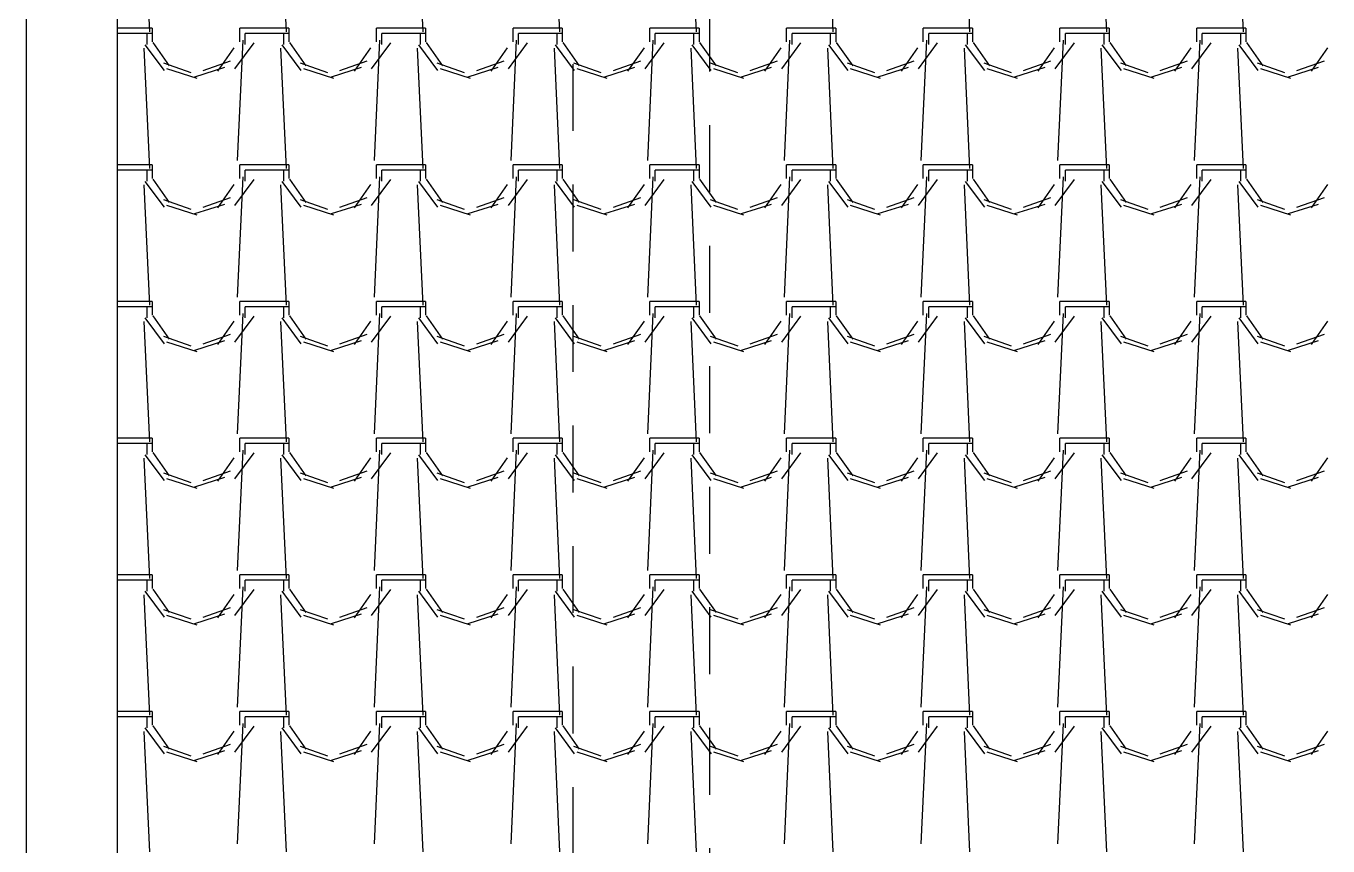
# Model space of a CAD drawing. Header units: millimetres. Extents: x 3923 to 4007, y 744 to 863.
# Drawn here: x 3930.972 to 3933.402, y 843.7 to 845.231 of the extents above; entities that cross this region are included whole.
import ezdxf

# ---------------------------------------------------------------- set-up
doc = ezdxf.new("R2010")
doc.units = ezdxf.units.MM
doc.linetypes.add('HIDDEN2', pattern=[0.1875, 0.125, -0.0625])
doc.layers.add('-HIDRO', color=8, linetype='Continuous')

msp = doc.modelspace()

# ---------------------------------------------------------------- linework, layer by layer
at = {"layer": '-HIDRO'}
for p, q in [((3930.9722, 855.7515), (3930.9722, 834.9143)), ((3931.1423, 854.5608), (3931.1423, 835.0844))]:
    msp.add_line(p, q, dxfattribs=at)
at = {"layer": '-HIDRO', "linetype": 'HIDDEN2'}
for p, q in [((3931.9928, 853.7103), (3931.9928, 835.9349)), ((3932.2479, 846.396), (3932.2479, 836.19))]:
    msp.add_line(p, q, dxfattribs=at)
at = {"layer": '-HIDRO', "linetype": 'Continuous'}
for p, q in [((3931.1921, 845.445), (3931.2023, 845.2204)), ((3931.4472, 845.445), (3931.4574, 845.2204)), ((3931.7024, 845.445), (3931.7126, 845.2204)), ((3931.9575, 845.445), (3931.9677, 845.2204)), ((3932.2127, 845.445), (3932.2229, 845.2204)), ((3932.4678, 845.445), (3932.478, 845.2205)), ((3932.723, 845.445), (3932.7332, 845.2205)), ((3932.9781, 845.445), (3932.9883, 845.2205)), ((3933.2333, 845.445), (3933.2435, 845.2205)), ((3931.1974, 845.2272), (3931.1423, 845.2272)), ((3931.2076, 845.2272), (3931.1974, 845.2272)), ((3931.2076, 845.2272), (3931.2076, 845.2017)), ((3931.4525, 845.2272), (3931.3709, 845.2272)), ((3931.3709, 845.2017), (3931.3709, 845.2272)), ((3931.4627, 845.2272), (3931.4525, 845.2272)), ((3931.4627, 845.2272), (3931.4627, 845.2017)), ((3931.7077, 845.2272), (3931.626, 845.2272)), ((3931.626, 845.2017), (3931.626, 845.2272)), ((3931.7179, 845.2272), (3931.7077, 845.2272)), ((3931.7179, 845.2272), (3931.7179, 845.2017)), ((3931.9628, 845.2272), (3931.8812, 845.2272)), ((3931.8812, 845.2017), (3931.8812, 845.2272)), ((3931.973, 845.2272), (3931.9628, 845.2272)), ((3931.973, 845.2272), (3931.973, 845.2017)), ((3932.218, 845.2272), (3932.1363, 845.2272)), ((3932.1363, 845.2017), (3932.1363, 845.2272)), ((3932.2282, 845.2272), (3932.218, 845.2272)), ((3932.2282, 845.2272), (3932.2282, 845.2017)), ((3932.4731, 845.2272), (3932.3915, 845.2272)), ((3932.3915, 845.2017), (3932.3915, 845.2272)), ((3932.4833, 845.2272), (3932.4731, 845.2272)), ((3932.4833, 845.2272), (3932.4833, 845.2017)), ((3932.7283, 845.2272), (3932.6466, 845.2272)), ((3932.6466, 845.2017), (3932.6466, 845.2272)), ((3932.7385, 845.2272), (3932.7283, 845.2272)), ((3932.7385, 845.2272), (3932.7385, 845.2017)), ((3932.9834, 845.2272), (3932.9018, 845.2272)), ((3932.9018, 845.2017), (3932.9018, 845.2272)), ((3932.9936, 845.2272), (3932.9834, 845.2272)), ((3932.9936, 845.2272), (3932.9936, 845.2017)), ((3933.2386, 845.2272), (3933.1569, 845.2272)), ((3933.1569, 845.2017), (3933.1569, 845.2272)), ((3933.2488, 845.2272), (3933.2386, 845.2272)), ((3933.2488, 845.2272), (3933.2488, 845.2017)), ((3931.1974, 845.217), (3931.1423, 845.217)), ((3931.1423, 845.1993), (3931.1426, 845.1998)), ((3931.1974, 845.217), (3931.1974, 845.1966)), ((3931.2076, 845.217), (3931.1974, 845.217)), ((3931.2086, 845.2003), (3931.2393, 845.1569)), ((3931.3621, 845.1513), (3931.3978, 845.1998)), ((3931.3766, 845.2046), (3931.3664, 844.9801)), ((3931.4525, 845.217), (3931.3811, 845.217)), ((3931.3811, 845.1966), (3931.3811, 845.217)), ((3931.4525, 845.217), (3931.4525, 845.1966)), ((3931.4627, 845.217), (3931.4525, 845.217)), ((3931.4638, 845.2003), (3931.4944, 845.1569)), ((3931.6172, 845.1513), (3931.6529, 845.1998)), ((3931.6318, 845.2046), (3931.6216, 844.9801)), ((3931.7077, 845.217), (3931.6362, 845.217)), ((3931.6362, 845.1966), (3931.6362, 845.217)), ((3931.7077, 845.217), (3931.7077, 845.1966)), ((3931.7179, 845.217), (3931.7077, 845.217)), ((3931.7189, 845.2003), (3931.7496, 845.1569)), ((3931.8723, 845.1513), (3931.9081, 845.1998)), ((3931.8869, 845.2046), (3931.8767, 844.9801)), ((3931.9628, 845.217), (3931.8914, 845.217)), ((3931.8914, 845.1966), (3931.8914, 845.217)), ((3931.9628, 845.217), (3931.9628, 845.1966)), ((3931.973, 845.217), (3931.9628, 845.217)), ((3931.9741, 845.2003), (3932.0047, 845.1569)), ((3932.1275, 845.1513), (3932.1632, 845.1998)), ((3932.1421, 845.2046), (3932.1319, 844.9801)), ((3932.218, 845.217), (3932.1465, 845.217)), ((3932.1465, 845.1966), (3932.1465, 845.217)), ((3932.218, 845.217), (3932.218, 845.1966)), ((3932.2282, 845.217), (3932.218, 845.217)), ((3932.2292, 845.2003), (3932.2599, 845.1569)), ((3932.3826, 845.1513), (3932.4184, 845.1998)), ((3932.3972, 845.2046), (3932.387, 844.9801)), ((3932.4731, 845.217), (3932.4017, 845.217)), ((3932.4017, 845.1966), (3932.4017, 845.217)), ((3932.4731, 845.217), (3932.4731, 845.1966)), ((3932.4833, 845.217), (3932.4731, 845.217)), ((3932.4844, 845.2003), (3932.515, 845.1569)), ((3932.6378, 845.1513), (3932.6735, 845.1998)), ((3932.6524, 845.2046), (3932.6422, 844.9801)), ((3932.7283, 845.217), (3932.6568, 845.217)), ((3932.6568, 845.1966), (3932.6568, 845.217)), ((3932.7283, 845.217), (3932.7283, 845.1966)), ((3932.7385, 845.217), (3932.7283, 845.217)), ((3932.7395, 845.2003), (3932.7702, 845.1569)), ((3932.8929, 845.1513), (3932.9287, 845.1998)), ((3932.9075, 845.2046), (3932.8973, 844.9801)), ((3932.9834, 845.217), (3932.912, 845.217)), ((3932.912, 845.1966), (3932.912, 845.217)), ((3932.9834, 845.217), (3932.9834, 845.1966)), ((3932.9936, 845.217), (3932.9834, 845.217)), ((3932.9947, 845.2003), (3933.0253, 845.1569)), ((3933.1481, 845.1513), (3933.1838, 845.1998)), ((3933.1627, 845.2046), (3933.1525, 844.9801)), ((3933.2386, 845.217), (3933.1671, 845.217)), ((3933.1671, 845.1966), (3933.1671, 845.217)), ((3933.2386, 845.217), (3933.2386, 845.1966)), ((3933.2488, 845.217), (3933.2386, 845.217)), ((3933.2498, 845.2003), (3933.2805, 845.1569)), ((3931.1921, 845.1898), (3931.2023, 844.9653)), ((3931.1941, 845.1964), (3931.2299, 845.1479)), ((3931.3301, 845.1469), (3931.3607, 845.1903)), ((3931.4472, 845.1898), (3931.4574, 844.9653)), ((3931.4493, 845.1964), (3931.485, 845.1479)), ((3931.5852, 845.1469), (3931.6158, 845.1903)), ((3931.7024, 845.1898), (3931.7126, 844.9653)), ((3931.7044, 845.1964), (3931.7401, 845.1479)), ((3931.8404, 845.1469), (3931.871, 845.1903)), ((3931.9575, 845.1898), (3931.9677, 844.9653)), ((3931.9596, 845.1964), (3931.9953, 845.1479)), ((3932.0955, 845.1469), (3932.1261, 845.1903)), ((3932.2127, 845.1898), (3932.2229, 844.9653)), ((3932.2147, 845.1964), (3932.2504, 845.1479)), ((3932.3507, 845.1469), (3932.3813, 845.1903)), ((3932.4678, 845.1898), (3932.478, 844.9653)), ((3932.4699, 845.1964), (3932.5056, 845.1479)), ((3932.6058, 845.1469), (3932.6364, 845.1903)), ((3932.723, 845.1898), (3932.7332, 844.9653)), ((3932.725, 845.1964), (3932.7607, 845.1479)), ((3932.861, 845.1469), (3932.8916, 845.1903)), ((3932.9781, 845.1898), (3932.9883, 844.9653)), ((3932.9802, 845.1964), (3933.0159, 845.1479)), ((3933.1161, 845.1469), (3933.1467, 845.1903)), ((3933.2333, 845.1898), (3933.2435, 844.9653)), ((3933.2353, 845.1964), (3933.271, 845.1479)), ((3933.3713, 845.1469), (3933.4019, 845.1903)), ((3931.2286, 845.1625), (3931.2796, 845.1447)), ((3931.2345, 845.1518), (3931.2907, 845.1339)), ((3931.2869, 845.1362), (3931.3431, 845.1541)), ((3931.3029, 845.1481), (3931.354, 845.166)), ((3931.4838, 845.1625), (3931.5348, 845.1447)), ((3931.4897, 845.1518), (3931.5458, 845.1339)), ((3931.5421, 845.1362), (3931.5982, 845.1541)), ((3931.5581, 845.1481), (3931.6091, 845.166)), ((3931.7389, 845.1625), (3931.7899, 845.1447)), ((3931.7448, 845.1518), (3931.801, 845.1339)), ((3931.7972, 845.1362), (3931.8534, 845.1541)), ((3931.8132, 845.1481), (3931.8643, 845.166)), ((3931.9941, 845.1625), (3932.0451, 845.1447)), ((3932, 845.1518), (3932.0561, 845.1339)), ((3932.0524, 845.1362), (3932.1085, 845.1541)), ((3932.0684, 845.1481), (3932.1194, 845.166)), ((3932.2492, 845.1625), (3932.3002, 845.1447)), ((3932.2551, 845.1518), (3932.3113, 845.1339)), ((3932.3075, 845.1362), (3932.3637, 845.1541)), ((3932.3235, 845.1481), (3932.3746, 845.166)), ((3932.5044, 845.1625), (3932.5554, 845.1447)), ((3932.5103, 845.1518), (3932.5664, 845.1339)), ((3932.5627, 845.1362), (3932.6188, 845.1541)), ((3932.5787, 845.1481), (3932.6297, 845.166)), ((3932.7595, 845.1625), (3932.8105, 845.1447)), ((3932.7654, 845.1518), (3932.8216, 845.1339)), ((3932.8178, 845.1362), (3932.874, 845.1541)), ((3932.8338, 845.1481), (3932.8849, 845.166)), ((3933.0147, 845.1625), (3933.0657, 845.1447)), ((3933.0206, 845.1518), (3933.0767, 845.1339)), ((3933.073, 845.1362), (3933.1291, 845.1541)), ((3933.089, 845.1481), (3933.14, 845.166)), ((3933.2698, 845.1625), (3933.3208, 845.1447)), ((3933.2757, 845.1518), (3933.3319, 845.1339)), ((3933.3281, 845.1362), (3933.3843, 845.1541)), ((3933.3441, 845.1481), (3933.3952, 845.166)), ((3931.1974, 844.9721), (3931.1423, 844.9721)), ((3931.1974, 844.9619), (3931.1423, 844.9619)), ((3931.2076, 844.9721), (3931.1974, 844.9721)), ((3931.1974, 844.9619), (3931.1974, 844.9415)), ((3931.2076, 844.9619), (3931.1974, 844.9619)), ((3931.2076, 844.9721), (3931.2076, 844.9466)), ((3931.4525, 844.9721), (3931.3709, 844.9721)), ((3931.3709, 844.9466), (3931.3709, 844.9721)), ((3931.4525, 844.9619), (3931.3811, 844.9619)), ((3931.3811, 844.9415), (3931.3811, 844.9619)), ((3931.4627, 844.9721), (3931.4525, 844.9721)), ((3931.4525, 844.9619), (3931.4525, 844.9415)), ((3931.4627, 844.9619), (3931.4525, 844.9619)), ((3931.4627, 844.9721), (3931.4627, 844.9466)), ((3931.7077, 844.9721), (3931.626, 844.9721)), ((3931.626, 844.9466), (3931.626, 844.9721)), ((3931.7077, 844.9619), (3931.6362, 844.9619)), ((3931.6362, 844.9415), (3931.6362, 844.9619)), ((3931.7179, 844.9721), (3931.7077, 844.9721)), ((3931.7077, 844.9619), (3931.7077, 844.9415)), ((3931.7179, 844.9619), (3931.7077, 844.9619)), ((3931.7179, 844.9721), (3931.7179, 844.9466)), ((3931.9628, 844.9721), (3931.8812, 844.9721)), ((3931.8812, 844.9466), (3931.8812, 844.9721)), ((3931.9628, 844.9619), (3931.8914, 844.9619)), ((3931.8914, 844.9415), (3931.8914, 844.9619)), ((3931.973, 844.9721), (3931.9628, 844.9721)), ((3931.9628, 844.9619), (3931.9628, 844.9415)), ((3931.973, 844.9619), (3931.9628, 844.9619)), ((3931.973, 844.9721), (3931.973, 844.9466)), ((3932.218, 844.9721), (3932.1363, 844.9721)), ((3932.1363, 844.9466), (3932.1363, 844.9721)), ((3932.218, 844.9619), (3932.1465, 844.9619)), ((3932.1465, 844.9415), (3932.1465, 844.9619)), ((3932.2282, 844.9721), (3932.218, 844.9721)), ((3932.218, 844.9619), (3932.218, 844.9415)), ((3932.2282, 844.9619), (3932.218, 844.9619)), ((3932.2282, 844.9721), (3932.2282, 844.9466)), ((3932.4731, 844.9721), (3932.3915, 844.9721)), ((3932.3915, 844.9466), (3932.3915, 844.9721)), ((3932.4731, 844.9619), (3932.4017, 844.9619)), ((3932.4017, 844.9415), (3932.4017, 844.9619)), ((3932.4833, 844.9721), (3932.4731, 844.9721)), ((3932.4731, 844.9619), (3932.4731, 844.9415)), ((3932.4833, 844.9619), (3932.4731, 844.9619)), ((3932.4833, 844.9721), (3932.4833, 844.9466)), ((3932.7283, 844.9721), (3932.6466, 844.9721)), ((3932.6466, 844.9466), (3932.6466, 844.9721)), ((3932.7283, 844.9619), (3932.6568, 844.9619)), ((3932.6568, 844.9415), (3932.6568, 844.9619)), ((3932.7385, 844.9721), (3932.7283, 844.9721)), ((3932.7283, 844.9619), (3932.7283, 844.9415)), ((3932.7385, 844.9619), (3932.7283, 844.9619)), ((3932.7385, 844.9721), (3932.7385, 844.9466)), ((3932.9834, 844.9721), (3932.9018, 844.9721)), ((3932.9018, 844.9466), (3932.9018, 844.9721)), ((3932.9834, 844.9619), (3932.912, 844.9619)), ((3932.912, 844.9415), (3932.912, 844.9619)), ((3932.9936, 844.9721), (3932.9834, 844.9721)), ((3932.9834, 844.9619), (3932.9834, 844.9415)), ((3932.9936, 844.9619), (3932.9834, 844.9619)), ((3932.9936, 844.9721), (3932.9936, 844.9466)), ((3933.2386, 844.9721), (3933.1569, 844.9721)), ((3933.1569, 844.9466), (3933.1569, 844.9721)), ((3933.2386, 844.9619), (3933.1671, 844.9619)), ((3933.1671, 844.9415), (3933.1671, 844.9619)), ((3933.2488, 844.9721), (3933.2386, 844.9721)), ((3933.2386, 844.9619), (3933.2386, 844.9415)), ((3933.2488, 844.9619), (3933.2386, 844.9619)), ((3933.2488, 844.9721), (3933.2488, 844.9466)), ((3931.1423, 844.9442), (3931.1426, 844.9446)), ((3931.1921, 844.9347), (3931.2023, 844.7101)), ((3931.1941, 844.9412), (3931.2299, 844.8928)), ((3931.2086, 844.9452), (3931.2393, 844.9018)), ((3931.3301, 844.8917), (3931.3607, 844.9351)), ((3931.362, 844.8962), (3931.3978, 844.9446)), ((3931.3766, 844.9495), (3931.3664, 844.7249)), ((3931.4472, 844.9347), (3931.4574, 844.7101)), ((3931.4493, 844.9412), (3931.485, 844.8928)), ((3931.4638, 844.9452), (3931.4944, 844.9018)), ((3931.5852, 844.8917), (3931.6158, 844.9351)), ((3931.6172, 844.8962), (3931.6529, 844.9446)), ((3931.6318, 844.9495), (3931.6216, 844.7249)), ((3931.7024, 844.9347), (3931.7126, 844.7101)), ((3931.7044, 844.9412), (3931.7401, 844.8928)), ((3931.7189, 844.9452), (3931.7496, 844.9018)), ((3931.8404, 844.8917), (3931.871, 844.9351)), ((3931.8723, 844.8962), (3931.9081, 844.9446)), ((3931.8869, 844.9495), (3931.8767, 844.7249)), ((3931.9575, 844.9347), (3931.9677, 844.7101)), ((3931.9596, 844.9412), (3931.9953, 844.8928)), ((3931.9741, 844.9451), (3932.0047, 844.9018)), ((3932.0955, 844.8917), (3932.1261, 844.9351)), ((3932.1275, 844.8962), (3932.1632, 844.9446)), ((3932.1421, 844.9495), (3932.1319, 844.7249)), ((3932.2127, 844.9347), (3932.2229, 844.7101)), ((3932.2147, 844.9412), (3932.2504, 844.8928)), ((3932.2292, 844.9451), (3932.2599, 844.9018)), ((3932.3507, 844.8917), (3932.3813, 844.9351)), ((3932.3826, 844.8962), (3932.4184, 844.9446)), ((3932.3972, 844.9495), (3932.387, 844.7249)), ((3932.4678, 844.9347), (3932.478, 844.7102)), ((3932.4699, 844.9412), (3932.5056, 844.8928)), ((3932.4844, 844.9451), (3932.515, 844.9018)), ((3932.6058, 844.8917), (3932.6364, 844.9351)), ((3932.6378, 844.8962), (3932.6735, 844.9446)), ((3932.6524, 844.9494), (3932.6422, 844.7249)), ((3932.723, 844.9347), (3932.7332, 844.7102)), ((3932.725, 844.9412), (3932.7607, 844.8928)), ((3932.7395, 844.9451), (3932.7702, 844.9018)), ((3932.861, 844.8917), (3932.8916, 844.9351)), ((3932.8929, 844.8962), (3932.9287, 844.9446)), ((3932.9075, 844.9494), (3932.8973, 844.7249)), ((3932.9781, 844.9347), (3932.9883, 844.7102)), ((3932.9802, 844.9412), (3933.0159, 844.8928)), ((3932.9947, 844.9451), (3933.0253, 844.9018)), ((3933.1161, 844.8917), (3933.1467, 844.9351)), ((3933.1481, 844.8962), (3933.1838, 844.9446)), ((3933.1627, 844.9494), (3933.1525, 844.7249)), ((3933.2333, 844.9347), (3933.2435, 844.7102)), ((3933.2353, 844.9412), (3933.271, 844.8928)), ((3933.2498, 844.9451), (3933.2805, 844.9018)), ((3933.3713, 844.8918), (3933.4019, 844.9351)), ((3931.2286, 844.9074), (3931.2797, 844.8895)), ((3931.3029, 844.8929), (3931.354, 844.9108)), ((3931.4838, 844.9074), (3931.5348, 844.8895)), ((3931.5581, 844.8929), (3931.6091, 844.9108)), ((3931.7389, 844.9074), (3931.7899, 844.8895)), ((3931.8132, 844.8929), (3931.8643, 844.9108)), ((3931.9941, 844.9074), (3932.0451, 844.8895)), ((3932.0684, 844.8929), (3932.1194, 844.9108)), ((3932.2492, 844.9074), (3932.3002, 844.8895)), ((3932.3235, 844.8929), (3932.3746, 844.9108)), ((3932.5044, 844.9074), (3932.5554, 844.8895)), ((3932.5787, 844.8929), (3932.6297, 844.9108)), ((3932.7595, 844.9074), (3932.8105, 844.8895)), ((3932.8338, 844.8929), (3932.8849, 844.9108)), ((3933.0147, 844.9074), (3933.0657, 844.8895)), ((3933.089, 844.8929), (3933.14, 844.9108)), ((3933.2698, 844.9074), (3933.3208, 844.8895)), ((3933.3441, 844.8929), (3933.3952, 844.9108)), ((3931.2345, 844.8966), (3931.2907, 844.8788)), ((3931.2869, 844.881), (3931.3431, 844.8989)), ((3931.4897, 844.8966), (3931.5458, 844.8788)), ((3931.5421, 844.881), (3931.5982, 844.8989)), ((3931.7448, 844.8966), (3931.801, 844.8788)), ((3931.7972, 844.881), (3931.8534, 844.8989)), ((3932, 844.8966), (3932.0561, 844.8788)), ((3932.0524, 844.881), (3932.1085, 844.8989)), ((3932.2551, 844.8966), (3932.3113, 844.8788)), ((3932.3075, 844.881), (3932.3637, 844.8989)), ((3932.5103, 844.8966), (3932.5664, 844.8788)), ((3932.5627, 844.881), (3932.6188, 844.8989)), ((3932.7654, 844.8966), (3932.8216, 844.8788)), ((3932.8178, 844.881), (3932.874, 844.8989)), ((3933.0206, 844.8966), (3933.0767, 844.8788)), ((3933.073, 844.881), (3933.1291, 844.8989)), ((3933.2757, 844.8966), (3933.3319, 844.8788)), ((3933.3281, 844.881), (3933.3843, 844.8989)), ((3931.1974, 844.7169), (3931.1423, 844.7169)), ((3931.2076, 844.7169), (3931.1974, 844.7169)), ((3931.2076, 844.7169), (3931.2076, 844.6914)), ((3931.4525, 844.7169), (3931.3709, 844.7169)), ((3931.3709, 844.6914), (3931.3709, 844.7169)), ((3931.4627, 844.7169), (3931.4525, 844.7169)), ((3931.4627, 844.7169), (3931.4627, 844.6914)), ((3931.7077, 844.7169), (3931.626, 844.7169)), ((3931.626, 844.6914), (3931.626, 844.7169)), ((3931.7179, 844.7169), (3931.7077, 844.7169)), ((3931.7179, 844.7169), (3931.7179, 844.6914)), ((3931.9628, 844.7169), (3931.8812, 844.7169)), ((3931.8812, 844.6914), (3931.8812, 844.7169)), ((3931.973, 844.7169), (3931.9628, 844.7169)), ((3931.973, 844.7169), (3931.973, 844.6914)), ((3932.218, 844.7169), (3932.1363, 844.7169)), ((3932.1363, 844.6914), (3932.1363, 844.7169)), ((3932.2282, 844.7169), (3932.218, 844.7169)), ((3932.2282, 844.7169), (3932.2282, 844.6914)), ((3932.4731, 844.7169), (3932.3915, 844.7169)), ((3932.3915, 844.6914), (3932.3915, 844.7169)), ((3932.4833, 844.7169), (3932.4731, 844.7169)), ((3932.4833, 844.7169), (3932.4833, 844.6914)), ((3932.7283, 844.7169), (3932.6466, 844.7169)), ((3932.6466, 844.6914), (3932.6466, 844.7169)), ((3932.7385, 844.7169), (3932.7283, 844.7169)), ((3932.7385, 844.7169), (3932.7385, 844.6914)), ((3932.9834, 844.7169), (3932.9018, 844.7169)), ((3932.9018, 844.6914), (3932.9018, 844.7169)), ((3932.9936, 844.7169), (3932.9834, 844.7169)), ((3932.9936, 844.7169), (3932.9936, 844.6914)), ((3933.2386, 844.7169), (3933.1569, 844.7169)), ((3933.1569, 844.6914), (3933.1569, 844.7169)), ((3933.2488, 844.7169), (3933.2386, 844.7169)), ((3933.2488, 844.7169), (3933.2488, 844.6914)), ((3931.1974, 844.7067), (3931.1423, 844.7067)), ((3931.1423, 844.689), (3931.1426, 844.6895)), ((3931.1974, 844.7067), (3931.1974, 844.6863)), ((3931.2076, 844.7067), (3931.1974, 844.7067)), ((3931.2086, 844.69), (3931.2392, 844.6466)), ((3931.362, 844.641), (3931.3978, 844.6895)), ((3931.3766, 844.6943), (3931.3664, 844.4698)), ((3931.4525, 844.7067), (3931.3811, 844.7067)), ((3931.3811, 844.6863), (3931.3811, 844.7067)), ((3931.4525, 844.7067), (3931.4525, 844.6863)), ((3931.4627, 844.7067), (3931.4525, 844.7067)), ((3931.4638, 844.69), (3931.4944, 844.6466)), ((3931.6172, 844.641), (3931.6529, 844.6895)), ((3931.6318, 844.6943), (3931.6216, 844.4698)), ((3931.7077, 844.7067), (3931.6362, 844.7067)), ((3931.6362, 844.6863), (3931.6362, 844.7067)), ((3931.7077, 844.7067), (3931.7077, 844.6863)), ((3931.7179, 844.7067), (3931.7077, 844.7067)), ((3931.7189, 844.69), (3931.7496, 844.6466)), ((3931.8723, 844.641), (3931.9081, 844.6895)), ((3931.8869, 844.6943), (3931.8767, 844.4698)), ((3931.9628, 844.7067), (3931.8914, 844.7067)), ((3931.8914, 844.6863), (3931.8914, 844.7067)), ((3931.9628, 844.7067), (3931.9628, 844.6863)), ((3931.973, 844.7067), (3931.9628, 844.7067)), ((3931.9741, 844.69), (3932.0047, 844.6466)), ((3932.1275, 844.641), (3932.1632, 844.6895)), ((3932.1421, 844.6943), (3932.1319, 844.4698)), ((3932.218, 844.7067), (3932.1465, 844.7067)), ((3932.1465, 844.6863), (3932.1465, 844.7067)), ((3932.218, 844.7067), (3932.218, 844.6863)), ((3932.2282, 844.7067), (3932.218, 844.7067)), ((3932.2292, 844.69), (3932.2599, 844.6466)), ((3932.3826, 844.641), (3932.4184, 844.6895)), ((3932.3972, 844.6943), (3932.387, 844.4698)), ((3932.4731, 844.7067), (3932.4017, 844.7067)), ((3932.4017, 844.6863), (3932.4017, 844.7067)), ((3932.4731, 844.7067), (3932.4731, 844.6863)), ((3932.4833, 844.7067), (3932.4731, 844.7067)), ((3932.4844, 844.69), (3932.515, 844.6466)), ((3932.6378, 844.641), (3932.6735, 844.6895)), ((3932.6524, 844.6943), (3932.6422, 844.4698)), ((3932.7283, 844.7067), (3932.6568, 844.7067)), ((3932.6568, 844.6863), (3932.6568, 844.7067)), ((3932.7283, 844.7067), (3932.7283, 844.6863)), ((3932.7385, 844.7067), (3932.7283, 844.7067)), ((3932.7395, 844.69), (3932.7702, 844.6466)), ((3932.8929, 844.641), (3932.9287, 844.6895)), ((3932.9075, 844.6943), (3932.8973, 844.4698)), ((3932.9834, 844.7067), (3932.912, 844.7067)), ((3932.912, 844.6863), (3932.912, 844.7067)), ((3932.9834, 844.7067), (3932.9834, 844.6863)), ((3932.9936, 844.7067), (3932.9834, 844.7067)), ((3932.9947, 844.69), (3933.0253, 844.6466)), ((3933.1481, 844.641), (3933.1838, 844.6895)), ((3933.1627, 844.6943), (3933.1525, 844.4698)), ((3933.2386, 844.7067), (3933.1671, 844.7067)), ((3933.1671, 844.6863), (3933.1671, 844.7067)), ((3933.2386, 844.7067), (3933.2386, 844.6863)), ((3933.2488, 844.7067), (3933.2386, 844.7067)), ((3933.2498, 844.69), (3933.2805, 844.6466)), ((3931.1921, 844.6795), (3931.2023, 844.455)), ((3931.1941, 844.6861), (3931.2299, 844.6376)), ((3931.3301, 844.6366), (3931.3607, 844.68)), ((3931.4472, 844.6795), (3931.4574, 844.455)), ((3931.4493, 844.6861), (3931.485, 844.6376)), ((3931.5852, 844.6366), (3931.6158, 844.68)), ((3931.7024, 844.6795), (3931.7126, 844.455)), ((3931.7044, 844.6861), (3931.7401, 844.6376)), ((3931.8404, 844.6366), (3931.871, 844.68)), ((3931.9575, 844.6795), (3931.9677, 844.455)), ((3931.9596, 844.6861), (3931.9953, 844.6376)), ((3932.0955, 844.6366), (3932.1261, 844.68)), ((3932.2127, 844.6795), (3932.2229, 844.455)), ((3932.2147, 844.6861), (3932.2504, 844.6376)), ((3932.3507, 844.6366), (3932.3813, 844.68)), ((3932.4678, 844.6795), (3932.478, 844.455)), ((3932.4699, 844.6861), (3932.5056, 844.6376)), ((3932.6058, 844.6366), (3932.6364, 844.68)), ((3932.723, 844.6795), (3932.7332, 844.455)), ((3932.725, 844.6861), (3932.7607, 844.6376)), ((3932.861, 844.6366), (3932.8916, 844.68)), ((3932.9781, 844.6795), (3932.9883, 844.455)), ((3932.9802, 844.6861), (3933.0159, 844.6376)), ((3933.1161, 844.6366), (3933.1467, 844.68)), ((3933.2333, 844.6795), (3933.2435, 844.455)), ((3933.2353, 844.6861), (3933.271, 844.6376)), ((3933.3713, 844.6366), (3933.4019, 844.68)), ((3931.2286, 844.6522), (3931.2797, 844.6344)), ((3931.2345, 844.6415), (3931.2907, 844.6236)), ((3931.2869, 844.6259), (3931.3431, 844.6438)), ((3931.3029, 844.6378), (3931.354, 844.6557)), ((3931.4838, 844.6522), (3931.5348, 844.6344)), ((3931.4897, 844.6415), (3931.5458, 844.6236)), ((3931.5421, 844.6259), (3931.5982, 844.6438)), ((3931.5581, 844.6378), (3931.6091, 844.6557)), ((3931.7389, 844.6522), (3931.79, 844.6344)), ((3931.7448, 844.6415), (3931.801, 844.6236)), ((3931.7972, 844.6259), (3931.8534, 844.6438)), ((3931.8132, 844.6378), (3931.8643, 844.6557)), ((3931.9941, 844.6522), (3932.0451, 844.6344)), ((3932, 844.6415), (3932.0561, 844.6236)), ((3932.0524, 844.6259), (3932.1085, 844.6438)), ((3932.0684, 844.6378), (3932.1194, 844.6557)), ((3932.2492, 844.6522), (3932.3003, 844.6344)), ((3932.2551, 844.6415), (3932.3113, 844.6236)), ((3932.3075, 844.6259), (3932.3637, 844.6438)), ((3932.3235, 844.6378), (3932.3746, 844.6557)), ((3932.5044, 844.6522), (3932.5554, 844.6344)), ((3932.5103, 844.6415), (3932.5664, 844.6236)), ((3932.5627, 844.6259), (3932.6188, 844.6438)), ((3932.5787, 844.6378), (3932.6297, 844.6557)), ((3932.7595, 844.6522), (3932.8105, 844.6344)), ((3932.7654, 844.6415), (3932.8216, 844.6236)), ((3932.8178, 844.6259), (3932.874, 844.6438)), ((3932.8338, 844.6378), (3932.8849, 844.6557)), ((3933.0147, 844.6522), (3933.0657, 844.6344)), ((3933.0206, 844.6415), (3933.0767, 844.6236)), ((3933.073, 844.6259), (3933.1291, 844.6438)), ((3933.089, 844.6378), (3933.14, 844.6557)), ((3933.2698, 844.6522), (3933.3208, 844.6344)), ((3933.2757, 844.6415), (3933.3319, 844.6236)), ((3933.3281, 844.6259), (3933.3843, 844.6438)), ((3933.3441, 844.6378), (3933.3952, 844.6557)), ((3931.1974, 844.4618), (3931.1423, 844.4618)), ((3931.1974, 844.4516), (3931.1423, 844.4516)), ((3931.2076, 844.4618), (3931.1974, 844.4618)), ((3931.1974, 844.4516), (3931.1974, 844.4312)), ((3931.2076, 844.4516), (3931.1974, 844.4516)), ((3931.2076, 844.4618), (3931.2076, 844.4363)), ((3931.4525, 844.4618), (3931.3709, 844.4618)), ((3931.3709, 844.4363), (3931.3709, 844.4618)), ((3931.4525, 844.4516), (3931.3811, 844.4516)), ((3931.3811, 844.4312), (3931.3811, 844.4516)), ((3931.4627, 844.4618), (3931.4525, 844.4618)), ((3931.4525, 844.4516), (3931.4525, 844.4312)), ((3931.4627, 844.4516), (3931.4525, 844.4516)), ((3931.4627, 844.4618), (3931.4627, 844.4363)), ((3931.7077, 844.4618), (3931.626, 844.4618)), ((3931.626, 844.4363), (3931.626, 844.4618)), ((3931.7077, 844.4516), (3931.6362, 844.4516)), ((3931.6362, 844.4312), (3931.6362, 844.4516)), ((3931.7179, 844.4618), (3931.7077, 844.4618)), ((3931.7077, 844.4516), (3931.7077, 844.4312)), ((3931.7179, 844.4516), (3931.7077, 844.4516)), ((3931.7179, 844.4618), (3931.7179, 844.4363)), ((3931.9628, 844.4618), (3931.8812, 844.4618)), ((3931.8812, 844.4363), (3931.8812, 844.4618)), ((3931.9628, 844.4516), (3931.8914, 844.4516)), ((3931.8914, 844.4312), (3931.8914, 844.4516)), ((3931.973, 844.4618), (3931.9628, 844.4618)), ((3931.9628, 844.4516), (3931.9628, 844.4312)), ((3931.973, 844.4516), (3931.9628, 844.4516)), ((3931.973, 844.4618), (3931.973, 844.4363)), ((3932.218, 844.4618), (3932.1363, 844.4618)), ((3932.1363, 844.4363), (3932.1363, 844.4618)), ((3932.218, 844.4516), (3932.1465, 844.4516)), ((3932.1465, 844.4312), (3932.1465, 844.4516)), ((3932.2282, 844.4618), (3932.218, 844.4618)), ((3932.218, 844.4516), (3932.218, 844.4312)), ((3932.2282, 844.4516), (3932.218, 844.4516)), ((3932.2282, 844.4618), (3932.2282, 844.4363)), ((3932.4731, 844.4618), (3932.3915, 844.4618)), ((3932.3915, 844.4363), (3932.3915, 844.4618)), ((3932.4731, 844.4516), (3932.4017, 844.4516)), ((3932.4017, 844.4312), (3932.4017, 844.4516)), ((3932.4833, 844.4618), (3932.4731, 844.4618)), ((3932.4731, 844.4516), (3932.4731, 844.4312)), ((3932.4833, 844.4516), (3932.4731, 844.4516)), ((3932.4833, 844.4618), (3932.4833, 844.4363)), ((3932.7283, 844.4618), (3932.6466, 844.4618)), ((3932.6466, 844.4363), (3932.6466, 844.4618)), ((3932.7283, 844.4516), (3932.6568, 844.4516)), ((3932.6568, 844.4312), (3932.6568, 844.4516)), ((3932.7385, 844.4618), (3932.7283, 844.4618)), ((3932.7283, 844.4516), (3932.7283, 844.4312)), ((3932.7385, 844.4516), (3932.7283, 844.4516)), ((3932.7385, 844.4618), (3932.7385, 844.4363)), ((3932.9834, 844.4618), (3932.9018, 844.4618)), ((3932.9018, 844.4363), (3932.9018, 844.4618)), ((3932.9834, 844.4516), (3932.912, 844.4516)), ((3932.912, 844.4312), (3932.912, 844.4516)), ((3932.9936, 844.4618), (3932.9834, 844.4618)), ((3932.9834, 844.4516), (3932.9834, 844.4312)), ((3932.9936, 844.4516), (3932.9834, 844.4516)), ((3932.9936, 844.4618), (3932.9936, 844.4363)), ((3933.2386, 844.4618), (3933.1569, 844.4618)), ((3933.1569, 844.4363), (3933.1569, 844.4618)), ((3933.2386, 844.4516), (3933.1671, 844.4516)), ((3933.1671, 844.4312), (3933.1671, 844.4516)), ((3933.2488, 844.4618), (3933.2386, 844.4618)), ((3933.2386, 844.4516), (3933.2386, 844.4312)), ((3933.2488, 844.4516), (3933.2386, 844.4516)), ((3933.2488, 844.4618), (3933.2488, 844.4363)), ((3931.1423, 844.4339), (3931.1426, 844.4343)), ((3931.1921, 844.4244), (3931.2023, 844.1998)), ((3931.1941, 844.4309), (3931.2299, 844.3825)), ((3931.2086, 844.4349), (3931.2392, 844.3915)), ((3931.3301, 844.3814), (3931.3607, 844.4248)), ((3931.362, 844.3859), (3931.3978, 844.4343)), ((3931.3766, 844.4392), (3931.3664, 844.2146)), ((3931.4472, 844.4244), (3931.4574, 844.1998)), ((3931.4493, 844.4309), (3931.485, 844.3825)), ((3931.4638, 844.4349), (3931.4944, 844.3915)), ((3931.5852, 844.3814), (3931.6158, 844.4248)), ((3931.6172, 844.3859), (3931.6529, 844.4343)), ((3931.6318, 844.4392), (3931.6216, 844.2146)), ((3931.7024, 844.4244), (3931.7126, 844.1998)), ((3931.7044, 844.4309), (3931.7402, 844.3825)), ((3931.7189, 844.4349), (3931.7496, 844.3915)), ((3931.8404, 844.3814), (3931.871, 844.4248)), ((3931.8723, 844.3859), (3931.9081, 844.4343)), ((3931.8869, 844.4392), (3931.8767, 844.2146)), ((3931.9575, 844.4244), (3931.9677, 844.1998)), ((3931.9596, 844.4309), (3931.9953, 844.3825)), ((3931.9741, 844.4349), (3932.0047, 844.3915)), ((3932.0955, 844.3814), (3932.1261, 844.4248)), ((3932.1275, 844.3859), (3932.1632, 844.4343)), ((3932.1421, 844.4392), (3932.1319, 844.2146)), ((3932.2127, 844.4244), (3932.2229, 844.1998)), ((3932.2147, 844.4309), (3932.2504, 844.3825)), ((3932.2292, 844.4348), (3932.2599, 844.3915)), ((3932.3507, 844.3814), (3932.3813, 844.4248)), ((3932.3826, 844.3859), (3932.4184, 844.4343)), ((3932.3972, 844.4392), (3932.387, 844.2146)), ((3932.4678, 844.4244), (3932.478, 844.1999)), ((3932.4699, 844.4309), (3932.5056, 844.3825)), ((3932.4844, 844.4348), (3932.515, 844.3915)), ((3932.6058, 844.3814), (3932.6364, 844.4248)), ((3932.6378, 844.3859), (3932.6735, 844.4343)), ((3932.6524, 844.4391), (3932.6422, 844.2146)), ((3932.723, 844.4244), (3932.7332, 844.1999)), ((3932.725, 844.4309), (3932.7607, 844.3825)), ((3932.7395, 844.4348), (3932.7702, 844.3915)), ((3932.861, 844.3814), (3932.8916, 844.4248)), ((3932.8929, 844.3859), (3932.9287, 844.4343)), ((3932.9075, 844.4391), (3932.8973, 844.2146)), ((3932.9781, 844.4244), (3932.9883, 844.1999)), ((3932.9802, 844.4309), (3933.0159, 844.3825)), ((3932.9947, 844.4348), (3933.0253, 844.3915)), ((3933.1161, 844.3815), (3933.1467, 844.4248)), ((3933.1481, 844.3859), (3933.1838, 844.4343)), ((3933.1627, 844.4391), (3933.1525, 844.2146)), ((3933.2333, 844.4244), (3933.2435, 844.1999)), ((3933.2353, 844.4309), (3933.271, 844.3825)), ((3933.2498, 844.4348), (3933.2805, 844.3915)), ((3933.3713, 844.3815), (3933.4019, 844.4248)), ((3931.2286, 844.3971), (3931.2797, 844.3792)), ((3931.3029, 844.3826), (3931.354, 844.4005)), ((3931.4838, 844.3971), (3931.5348, 844.3792)), ((3931.5581, 844.3826), (3931.6091, 844.4005)), ((3931.7389, 844.3971), (3931.79, 844.3792)), ((3931.8132, 844.3826), (3931.8643, 844.4005)), ((3931.9941, 844.3971), (3932.0451, 844.3792)), ((3932.0684, 844.3826), (3932.1194, 844.4005)), ((3932.2492, 844.3971), (3932.3003, 844.3792)), ((3932.3235, 844.3826), (3932.3746, 844.4005)), ((3932.5044, 844.3971), (3932.5554, 844.3792)), ((3932.5787, 844.3826), (3932.6297, 844.4005)), ((3932.7595, 844.3971), (3932.8106, 844.3792)), ((3932.8338, 844.3826), (3932.8849, 844.4005)), ((3933.0147, 844.3971), (3933.0657, 844.3792)), ((3933.089, 844.3826), (3933.14, 844.4005)), ((3933.2698, 844.3971), (3933.3208, 844.3792)), ((3933.3441, 844.3826), (3933.3952, 844.4005)), ((3931.2345, 844.3863), (3931.2907, 844.3685)), ((3931.2869, 844.3707), (3931.3431, 844.3886)), ((3931.4897, 844.3863), (3931.5458, 844.3685)), ((3931.5421, 844.3707), (3931.5982, 844.3886)), ((3931.7448, 844.3863), (3931.801, 844.3685)), ((3931.7972, 844.3707), (3931.8534, 844.3886)), ((3932, 844.3863), (3932.0561, 844.3685)), ((3932.0524, 844.3707), (3932.1085, 844.3886)), ((3932.2551, 844.3863), (3932.3113, 844.3685)), ((3932.3075, 844.3707), (3932.3637, 844.3886)), ((3932.5103, 844.3863), (3932.5664, 844.3685)), ((3932.5627, 844.3707), (3932.6188, 844.3886)), ((3932.7654, 844.3863), (3932.8216, 844.3685)), ((3932.8178, 844.3707), (3932.874, 844.3886)), ((3933.0206, 844.3863), (3933.0767, 844.3685)), ((3933.073, 844.3707), (3933.1291, 844.3886)), ((3933.2757, 844.3863), (3933.3319, 844.3685)), ((3933.3281, 844.3707), (3933.3843, 844.3886)), ((3931.1974, 844.2066), (3931.1423, 844.2066)), ((3931.2076, 844.2066), (3931.1974, 844.2066)), ((3931.2076, 844.2066), (3931.2076, 844.1811)), ((3931.4525, 844.2066), (3931.3709, 844.2066)), ((3931.3709, 844.1811), (3931.3709, 844.2066)), ((3931.4627, 844.2066), (3931.4525, 844.2066)), ((3931.4627, 844.2066), (3931.4627, 844.1811)), ((3931.7077, 844.2066), (3931.626, 844.2066)), ((3931.626, 844.1811), (3931.626, 844.2066)), ((3931.7179, 844.2066), (3931.7077, 844.2066)), ((3931.7179, 844.2066), (3931.7179, 844.1811)), ((3931.9628, 844.2066), (3931.8812, 844.2066)), ((3931.8812, 844.1811), (3931.8812, 844.2066)), ((3931.973, 844.2066), (3931.9628, 844.2066)), ((3931.973, 844.2066), (3931.973, 844.1811)), ((3932.218, 844.2066), (3932.1363, 844.2066)), ((3932.1363, 844.1811), (3932.1363, 844.2066)), ((3932.2282, 844.2066), (3932.218, 844.2066)), ((3932.2282, 844.2066), (3932.2282, 844.1811)), ((3932.4731, 844.2066), (3932.3915, 844.2066)), ((3932.3915, 844.1811), (3932.3915, 844.2066)), ((3932.4833, 844.2066), (3932.4731, 844.2066)), ((3932.4833, 844.2066), (3932.4833, 844.1811)), ((3932.7283, 844.2066), (3932.6466, 844.2066)), ((3932.6466, 844.1811), (3932.6466, 844.2066)), ((3932.7385, 844.2066), (3932.7283, 844.2066)), ((3932.7385, 844.2066), (3932.7385, 844.1811)), ((3932.9834, 844.2066), (3932.9018, 844.2066)), ((3932.9018, 844.1811), (3932.9018, 844.2066)), ((3932.9936, 844.2066), (3932.9834, 844.2066)), ((3932.9936, 844.2066), (3932.9936, 844.1811)), ((3933.2386, 844.2066), (3933.1569, 844.2066)), ((3933.1569, 844.1811), (3933.1569, 844.2066)), ((3933.2488, 844.2066), (3933.2386, 844.2066)), ((3933.2488, 844.2066), (3933.2488, 844.1811)), ((3931.1974, 844.1964), (3931.1423, 844.1964)), ((3931.1423, 844.1787), (3931.1426, 844.1792)), ((3931.1974, 844.1964), (3931.1974, 844.176)), ((3931.2076, 844.1964), (3931.1974, 844.1964)), ((3931.2086, 844.1797), (3931.2392, 844.1363)), ((3931.362, 844.1307), (3931.3978, 844.1792)), ((3931.3766, 844.184), (3931.3664, 843.9595)), ((3931.4525, 844.1964), (3931.3811, 844.1964)), ((3931.3811, 844.176), (3931.3811, 844.1964)), ((3931.4525, 844.1964), (3931.4525, 844.176)), ((3931.4627, 844.1964), (3931.4525, 844.1964)), ((3931.4638, 844.1797), (3931.4944, 844.1363)), ((3931.6172, 844.1307), (3931.6529, 844.1792)), ((3931.6318, 844.184), (3931.6216, 843.9595)), ((3931.7077, 844.1964), (3931.6362, 844.1964)), ((3931.6362, 844.176), (3931.6362, 844.1964)), ((3931.7077, 844.1964), (3931.7077, 844.176)), ((3931.7179, 844.1964), (3931.7077, 844.1964)), ((3931.7189, 844.1797), (3931.7495, 844.1363)), ((3931.8723, 844.1307), (3931.9081, 844.1792)), ((3931.8869, 844.184), (3931.8767, 843.9595)), ((3931.9628, 844.1964), (3931.8914, 844.1964)), ((3931.8914, 844.176), (3931.8914, 844.1964)), ((3931.9628, 844.1964), (3931.9628, 844.176)), ((3931.973, 844.1964), (3931.9628, 844.1964)), ((3931.9741, 844.1797), (3932.0047, 844.1363)), ((3932.1275, 844.1307), (3932.1632, 844.1792)), ((3932.1421, 844.184), (3932.1319, 843.9595)), ((3932.218, 844.1964), (3932.1465, 844.1964)), ((3932.1465, 844.176), (3932.1465, 844.1964)), ((3932.218, 844.1964), (3932.218, 844.176)), ((3932.2282, 844.1964), (3932.218, 844.1964)), ((3932.2292, 844.1797), (3932.2599, 844.1363)), ((3932.3826, 844.1307), (3932.4184, 844.1792)), ((3932.3972, 844.184), (3932.387, 843.9595)), ((3932.4731, 844.1964), (3932.4017, 844.1964)), ((3932.4017, 844.176), (3932.4017, 844.1964)), ((3932.4731, 844.1964), (3932.4731, 844.176)), ((3932.4833, 844.1964), (3932.4731, 844.1964)), ((3932.4844, 844.1797), (3932.515, 844.1363)), ((3932.6378, 844.1307), (3932.6735, 844.1792)), ((3932.6524, 844.184), (3932.6422, 843.9595)), ((3932.7283, 844.1964), (3932.6568, 844.1964)), ((3932.6568, 844.176), (3932.6568, 844.1964)), ((3932.7283, 844.1964), (3932.7283, 844.176)), ((3932.7385, 844.1964), (3932.7283, 844.1964)), ((3932.7395, 844.1797), (3932.7702, 844.1363)), ((3932.8929, 844.1307), (3932.9286, 844.1792)), ((3932.9075, 844.184), (3932.8973, 843.9595)), ((3932.9834, 844.1964), (3932.912, 844.1964)), ((3932.912, 844.176), (3932.912, 844.1964)), ((3932.9834, 844.1964), (3932.9834, 844.176)), ((3932.9936, 844.1964), (3932.9834, 844.1964)), ((3932.9947, 844.1797), (3933.0253, 844.1363)), ((3933.1481, 844.1307), (3933.1838, 844.1792)), ((3933.1627, 844.184), (3933.1525, 843.9595)), ((3933.2386, 844.1964), (3933.1671, 844.1964)), ((3933.1671, 844.176), (3933.1671, 844.1964)), ((3933.2386, 844.1964), (3933.2386, 844.176)), ((3933.2488, 844.1964), (3933.2386, 844.1964)), ((3933.2498, 844.1797), (3933.2805, 844.1363)), ((3931.1921, 844.1692), (3931.2023, 843.9447)), ((3931.1941, 844.1758), (3931.2299, 844.1273)), ((3931.3301, 844.1263), (3931.3607, 844.1697)), ((3931.4472, 844.1692), (3931.4574, 843.9447)), ((3931.4493, 844.1758), (3931.485, 844.1273)), ((3931.5852, 844.1263), (3931.6158, 844.1697)), ((3931.7024, 844.1692), (3931.7126, 843.9447)), ((3931.7044, 844.1758), (3931.7402, 844.1273)), ((3931.8404, 844.1263), (3931.871, 844.1697)), ((3931.9575, 844.1692), (3931.9677, 843.9447)), ((3931.9596, 844.1758), (3931.9953, 844.1273)), ((3932.0955, 844.1263), (3932.1261, 844.1697)), ((3932.2127, 844.1692), (3932.2229, 843.9447)), ((3932.2147, 844.1758), (3932.2504, 844.1273)), ((3932.3507, 844.1263), (3932.3813, 844.1697)), ((3932.4678, 844.1692), (3932.478, 843.9447)), ((3932.4699, 844.1758), (3932.5056, 844.1273)), ((3932.6058, 844.1263), (3932.6364, 844.1697)), ((3932.723, 844.1692), (3932.7332, 843.9447)), ((3932.725, 844.1758), (3932.7607, 844.1273)), ((3932.861, 844.1263), (3932.8916, 844.1697)), ((3932.9781, 844.1692), (3932.9883, 843.9447)), ((3932.9802, 844.1758), (3933.0159, 844.1273)), ((3933.1161, 844.1263), (3933.1467, 844.1697)), ((3933.2333, 844.1692), (3933.2435, 843.9447)), ((3933.2353, 844.1758), (3933.271, 844.1273)), ((3933.3713, 844.1263), (3933.4019, 844.1697)), ((3931.2286, 844.1419), (3931.2797, 844.1241)), ((3931.2345, 844.1312), (3931.2907, 844.1133)), ((3931.2869, 844.1156), (3931.3431, 844.1335)), ((3931.3029, 844.1275), (3931.354, 844.1454)), ((3931.4838, 844.1419), (3931.5348, 844.1241)), ((3931.4897, 844.1312), (3931.5458, 844.1133)), ((3931.5421, 844.1156), (3931.5982, 844.1335)), ((3931.5581, 844.1275), (3931.6091, 844.1453)), ((3931.7389, 844.1419), (3931.79, 844.1241)), ((3931.7448, 844.1312), (3931.801, 844.1133)), ((3931.7972, 844.1156), (3931.8534, 844.1335)), ((3931.8132, 844.1275), (3931.8643, 844.1453)), ((3931.9941, 844.1419), (3932.0451, 844.1241)), ((3932, 844.1312), (3932.0561, 844.1133)), ((3932.0524, 844.1156), (3932.1085, 844.1335)), ((3932.0684, 844.1275), (3932.1194, 844.1453)), ((3932.2492, 844.1419), (3932.3003, 844.1241)), ((3932.2551, 844.1312), (3932.3113, 844.1133)), ((3932.3075, 844.1156), (3932.3637, 844.1335)), ((3932.3235, 844.1275), (3932.3746, 844.1453)), ((3932.5044, 844.1419), (3932.5554, 844.1241)), ((3932.5103, 844.1312), (3932.5664, 844.1133)), ((3932.5627, 844.1156), (3932.6188, 844.1335)), ((3932.5787, 844.1275), (3932.6297, 844.1453)), ((3932.7595, 844.1419), (3932.8106, 844.1241)), ((3932.7654, 844.1312), (3932.8216, 844.1133)), ((3932.8178, 844.1156), (3932.874, 844.1335)), ((3932.8338, 844.1275), (3932.8849, 844.1453)), ((3933.0147, 844.1419), (3933.0657, 844.1241)), ((3933.0206, 844.1312), (3933.0767, 844.1133)), ((3933.073, 844.1156), (3933.1291, 844.1335)), ((3933.089, 844.1275), (3933.14, 844.1453)), ((3933.2698, 844.1419), (3933.3209, 844.1241)), ((3933.2757, 844.1312), (3933.3319, 844.1133)), ((3933.3281, 844.1156), (3933.3843, 844.1335)), ((3933.3441, 844.1275), (3933.3952, 844.1453)), ((3931.1974, 843.9515), (3931.1423, 843.9515)), ((3931.1974, 843.9413), (3931.1423, 843.9413)), ((3931.2076, 843.9515), (3931.1974, 843.9515)), ((3931.1974, 843.9413), (3931.1974, 843.9209)), ((3931.2076, 843.9413), (3931.1974, 843.9413)), ((3931.2076, 843.9515), (3931.2076, 843.926)), ((3931.4525, 843.9515), (3931.3709, 843.9515)), ((3931.3709, 843.926), (3931.3709, 843.9515)), ((3931.4525, 843.9413), (3931.3811, 843.9413)), ((3931.3811, 843.9209), (3931.3811, 843.9413)), ((3931.4627, 843.9515), (3931.4525, 843.9515)), ((3931.4525, 843.9413), (3931.4525, 843.9209)), ((3931.4627, 843.9413), (3931.4525, 843.9413)), ((3931.4627, 843.9515), (3931.4627, 843.926)), ((3931.7077, 843.9515), (3931.626, 843.9515)), ((3931.626, 843.926), (3931.626, 843.9515)), ((3931.7077, 843.9413), (3931.6362, 843.9413)), ((3931.6362, 843.9209), (3931.6362, 843.9413)), ((3931.7179, 843.9515), (3931.7077, 843.9515)), ((3931.7077, 843.9413), (3931.7077, 843.9209)), ((3931.7179, 843.9413), (3931.7077, 843.9413)), ((3931.7179, 843.9515), (3931.7179, 843.926)), ((3931.9628, 843.9515), (3931.8812, 843.9515)), ((3931.8812, 843.926), (3931.8812, 843.9515)), ((3931.9628, 843.9413), (3931.8914, 843.9413)), ((3931.8914, 843.9209), (3931.8914, 843.9413)), ((3931.973, 843.9515), (3931.9628, 843.9515)), ((3931.9628, 843.9413), (3931.9628, 843.9209)), ((3931.973, 843.9413), (3931.9628, 843.9413)), ((3931.973, 843.9515), (3931.973, 843.926)), ((3932.218, 843.9515), (3932.1363, 843.9515)), ((3932.1363, 843.926), (3932.1363, 843.9515)), ((3932.218, 843.9413), (3932.1465, 843.9413)), ((3932.1465, 843.9209), (3932.1465, 843.9413)), ((3932.2282, 843.9515), (3932.218, 843.9515)), ((3932.218, 843.9413), (3932.218, 843.9209)), ((3932.2282, 843.9413), (3932.218, 843.9413)), ((3932.2282, 843.9515), (3932.2282, 843.926)), ((3932.4731, 843.9515), (3932.3915, 843.9515)), ((3932.3915, 843.926), (3932.3915, 843.9515)), ((3932.4731, 843.9413), (3932.4017, 843.9413)), ((3932.4017, 843.9209), (3932.4017, 843.9413)), ((3932.4833, 843.9515), (3932.4731, 843.9515)), ((3932.4731, 843.9413), (3932.4731, 843.9209)), ((3932.4833, 843.9413), (3932.4731, 843.9413)), ((3932.4833, 843.9515), (3932.4833, 843.926)), ((3932.7283, 843.9515), (3932.6466, 843.9515)), ((3932.6466, 843.926), (3932.6466, 843.9515)), ((3932.7283, 843.9413), (3932.6568, 843.9413)), ((3932.6568, 843.9209), (3932.6568, 843.9413)), ((3932.7385, 843.9515), (3932.7283, 843.9515)), ((3932.7283, 843.9413), (3932.7283, 843.9209)), ((3932.7385, 843.9413), (3932.7283, 843.9413)), ((3932.7385, 843.9515), (3932.7385, 843.926)), ((3932.9834, 843.9515), (3932.9018, 843.9515)), ((3932.9018, 843.926), (3932.9018, 843.9515)), ((3932.9834, 843.9413), (3932.912, 843.9413)), ((3932.912, 843.9209), (3932.912, 843.9413)), ((3932.9936, 843.9515), (3932.9834, 843.9515)), ((3932.9834, 843.9413), (3932.9834, 843.9209)), ((3932.9936, 843.9413), (3932.9834, 843.9413)), ((3932.9936, 843.9515), (3932.9936, 843.926)), ((3933.2386, 843.9515), (3933.1569, 843.9515)), ((3933.1569, 843.926), (3933.1569, 843.9515)), ((3933.2386, 843.9413), (3933.1671, 843.9413)), ((3933.1671, 843.9209), (3933.1671, 843.9413)), ((3933.2488, 843.9515), (3933.2386, 843.9515)), ((3933.2386, 843.9413), (3933.2386, 843.9209)), ((3933.2488, 843.9413), (3933.2386, 843.9413)), ((3933.2488, 843.9515), (3933.2488, 843.926)), ((3931.1423, 843.9236), (3931.1426, 843.924)), ((3931.1921, 843.9141), (3931.2023, 843.6895)), ((3931.1941, 843.9206), (3931.2299, 843.8722)), ((3931.2086, 843.9246), (3931.2392, 843.8812)), ((3931.3301, 843.8711), (3931.3607, 843.9145)), ((3931.362, 843.8756), (3931.3978, 843.924)), ((3931.3766, 843.9289), (3931.3664, 843.7043)), ((3931.4472, 843.9141), (3931.4574, 843.6895)), ((3931.4493, 843.9206), (3931.485, 843.8722)), ((3931.4638, 843.9246), (3931.4944, 843.8812)), ((3931.5852, 843.8711), (3931.6158, 843.9145)), ((3931.6172, 843.8756), (3931.6529, 843.924)), ((3931.6318, 843.9289), (3931.6216, 843.7043)), ((3931.7024, 843.9141), (3931.7126, 843.6895)), ((3931.7044, 843.9206), (3931.7402, 843.8722)), ((3931.7189, 843.9246), (3931.7495, 843.8812)), ((3931.8404, 843.8711), (3931.871, 843.9145)), ((3931.8723, 843.8756), (3931.9081, 843.924)), ((3931.8869, 843.9289), (3931.8767, 843.7043)), ((3931.9575, 843.9141), (3931.9677, 843.6895)), ((3931.9596, 843.9206), (3931.9953, 843.8722)), ((3931.9741, 843.9246), (3932.0047, 843.8812)), ((3932.0955, 843.8711), (3932.1261, 843.9145)), ((3932.1275, 843.8756), (3932.1632, 843.924)), ((3932.1421, 843.9289), (3932.1319, 843.7043)), ((3932.2127, 843.9141), (3932.2229, 843.6895)), ((3932.2147, 843.9206), (3932.2505, 843.8722)), ((3932.2292, 843.9246), (3932.2599, 843.8812)), ((3932.3507, 843.8711), (3932.3813, 843.9145)), ((3932.3826, 843.8756), (3932.4184, 843.924)), ((3932.3972, 843.9288), (3932.387, 843.7043)), ((3932.4678, 843.9141), (3932.478, 843.6895)), ((3932.4699, 843.9206), (3932.5056, 843.8722)), ((3932.4844, 843.9246), (3932.515, 843.8812)), ((3932.6058, 843.8712), (3932.6364, 843.9145)), ((3932.6378, 843.8756), (3932.6735, 843.924)), ((3932.6524, 843.9288), (3932.6422, 843.7043)), ((3932.723, 843.9141), (3932.7332, 843.6896)), ((3932.725, 843.9206), (3932.7607, 843.8722)), ((3932.7395, 843.9245), (3932.7702, 843.8812)), ((3932.861, 843.8712), (3932.8916, 843.9145)), ((3932.8929, 843.8756), (3932.9286, 843.924)), ((3932.9075, 843.9288), (3932.8973, 843.7043)), ((3932.9781, 843.9141), (3932.9883, 843.6896)), ((3932.9802, 843.9206), (3933.0159, 843.8722)), ((3932.9947, 843.9245), (3933.0253, 843.8812)), ((3933.1161, 843.8712), (3933.1467, 843.9145)), ((3933.1481, 843.8756), (3933.1838, 843.924)), ((3933.1627, 843.9288), (3933.1525, 843.7043)), ((3933.2333, 843.9141), (3933.2435, 843.6896)), ((3933.2353, 843.9206), (3933.271, 843.8722)), ((3933.2498, 843.9245), (3933.2805, 843.8812)), ((3933.3713, 843.8712), (3933.4019, 843.9145)), ((3931.2286, 843.8868), (3931.2797, 843.8689)), ((3931.3029, 843.8723), (3931.354, 843.8902)), ((3931.4838, 843.8868), (3931.5348, 843.8689)), ((3931.5581, 843.8723), (3931.6091, 843.8902)), ((3931.7389, 843.8868), (3931.79, 843.8689)), ((3931.8132, 843.8723), (3931.8643, 843.8902)), ((3931.9941, 843.8868), (3932.0451, 843.8689)), ((3932.0684, 843.8723), (3932.1194, 843.8902)), ((3932.2492, 843.8868), (3932.3003, 843.8689)), ((3932.3235, 843.8723), (3932.3746, 843.8902)), ((3932.5044, 843.8868), (3932.5554, 843.8689)), ((3932.5787, 843.8723), (3932.6297, 843.8902)), ((3932.7595, 843.8868), (3932.8106, 843.8689)), ((3932.8338, 843.8723), (3932.8849, 843.8902)), ((3933.0147, 843.8868), (3933.0657, 843.8689)), ((3933.089, 843.8723), (3933.14, 843.8902)), ((3933.2698, 843.8868), (3933.3209, 843.8689)), ((3933.3441, 843.8723), (3933.3952, 843.8902)), ((3931.2345, 843.876), (3931.2907, 843.8582)), ((3931.2869, 843.8604), (3931.3431, 843.8783)), ((3931.4897, 843.876), (3931.5458, 843.8582)), ((3931.5421, 843.8604), (3931.5982, 843.8783)), ((3931.7448, 843.876), (3931.801, 843.8582)), ((3931.7972, 843.8604), (3931.8534, 843.8783)), ((3932, 843.876), (3932.0561, 843.8582)), ((3932.0524, 843.8604), (3932.1085, 843.8783)), ((3932.2551, 843.876), (3932.3113, 843.8582)), ((3932.3075, 843.8604), (3932.3637, 843.8783)), ((3932.5103, 843.876), (3932.5664, 843.8582)), ((3932.5627, 843.8604), (3932.6188, 843.8783)), ((3932.7654, 843.876), (3932.8216, 843.8582)), ((3932.8178, 843.8604), (3932.874, 843.8783)), ((3933.0206, 843.876), (3933.0767, 843.8582)), ((3933.073, 843.8604), (3933.1291, 843.8783)), ((3933.2757, 843.876), (3933.3319, 843.8582)), ((3933.3281, 843.8604), (3933.3843, 843.8783))]:
    msp.add_line(p, q, dxfattribs=at)

doc.saveas('drawing.dxf')
